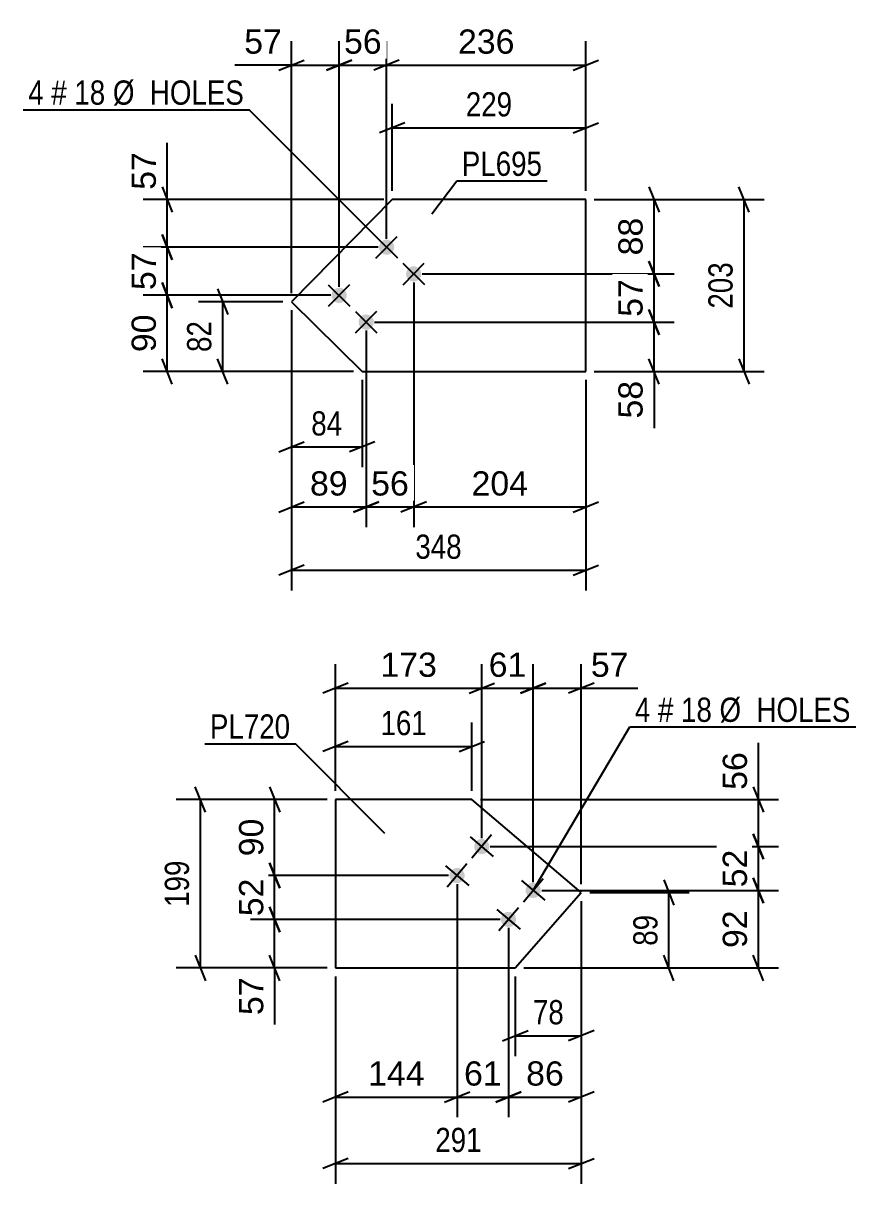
# Model space of a CAD drawing. Header units: millimetres. Extents: x 0 to 594, y 0 to 420.
# Drawn here: x 145.4 to 243.9, y 128.7 to 266 of the extents above; entities that cross this region are included whole.
import ezdxf

# ---------------------------------------------------------------- set-up
doc = ezdxf.new("R2010")
doc.units = ezdxf.units.MM
doc.styles.add('Arial', font='ARIAL.TTF', dxfattribs={"height": 0.2})
doc.styles.add('Arial Narrow', font='ARIALN.TTF', dxfattribs={"height": 0.2})

# ---------------------------------------------------------------- blocks, each defined once
blk = doc.blocks.new('Part-284936067-11427 - 11416')
at = {"color": 2, "linetype": 'Continuous'}
for p, q in [((198.48, 174.17), (182.34, 174.17)), ((182.34, 174.17), (182.34, 154.23)), ((211.42, 163.15), (198.48, 174.17)), ((203.61, 154.23), (211.42, 163.15)), ((182.34, 154.23), (203.61, 154.23))]:
    blk.add_line(p, q, dxfattribs=at)
blk = doc.blocks.new('Bolt-284936067-11422 - 11416')
at = {"linetype": 'Continuous'}
for points in [[(200.32, 168.01, -1), (198.95, 169.17, -1)], [(197.4, 164.58, -1), (196.03, 165.75, -1)], [(206.41, 162.82, -1), (205.04, 163.99, -1)], [(203.49, 159.39, -1), (202.12, 160.56, -1)]]:
    blk.add_hatch(color=1, dxfattribs=at).paths.add_polyline_path(points)
at = {"color": 1, "linetype": 'Continuous'}
for p, q in [((198.26, 169.76), (201, 167.42)), ((200.8, 169.96), (198.47, 167.22)), ((195.35, 166.33), (198.09, 164)), ((197.88, 166.53), (195.55, 163.79)), ((206.89, 164.77), (204.56, 162.03)), ((204.35, 164.57), (207.1, 162.24)), ((201.44, 161.14), (204.18, 158.81)), ((203.97, 161.35), (201.64, 158.61))]:
    blk.add_line(p, q, dxfattribs=at)
blk = doc.blocks.new('Bolt-284936067-11740 - 11734')
at = {"linetype": 'Continuous'}
for points in [[(189.01, 240.12, -1), (187.75, 238.84, -1)], [(192.21, 236.96, -1), (190.95, 235.68, -1)], [(183.39, 234.43, -1), (182.13, 233.14, -1)], [(186.59, 231.27, -1), (185.33, 229.98, -1)]]:
    blk.add_hatch(color=1, dxfattribs=at).paths.add_polyline_path(points)
at = {"color": 1, "linetype": 'Continuous'}
for p, q in [((187.1, 240.74), (189.66, 238.22)), ((187.11, 238.2), (189.64, 240.76)), ((190.3, 237.58), (192.86, 235.06)), ((190.32, 235.04), (192.84, 237.6)), ((181.48, 235.05), (184.04, 232.52)), ((181.49, 232.5), (184.02, 235.07)), ((184.68, 231.89), (187.24, 229.36)), ((184.7, 229.34), (187.23, 231.91))]:
    blk.add_line(p, q, dxfattribs=at)
blk = doc.blocks.new('Part-284936067-11745 - 11734')
at = {"color": 2, "linetype": 'Continuous'}
for p, q in [((189.05, 245.14), (177.11, 233.04)), ((211.95, 245.14), (189.05, 245.14)), ((211.95, 224.79), (211.95, 245.14)), ((177.11, 233.04), (185.47, 224.79)), ((185.47, 224.79), (211.95, 224.79))]:
    blk.add_line(p, q, dxfattribs=at)
blk = doc.blocks.new('StraightDimension-284936067-19338 - 11416')
at = {"color": 7, "linetype": 'Continuous'}
for p, q in [((182.34, 175.17), (182.34, 190.17)), ((199.63, 169.59), (199.63, 190.17)), ((183.84, 187.92), (180.84, 186.72)), ((182.34, 187.32), (199.63, 187.32)), ((198.13, 186.72), (201.13, 187.92))]:
    blk.add_line(p, q, dxfattribs=at)
at = {"color": 0}
blk.add_wipeout([(194.92, 188.07), (194.92, 192.27), (187.05, 192.27), (187.05, 188.07)], dxfattribs=at)
at = {"color": 3, "style": 'Arial'}
blk.add_text('173', height=2.865, dxfattribs=at).set_placement((187.65, 188.67))
blk = doc.blocks.new('StraightDimension-284936067-19403 - 11416')
at = {"color": 7, "linetype": 'Continuous'}
for p, q in [((232.37, 174.17), (232.37, 180.87)), ((232.37, 174.17), (232.37, 180.87)), ((231.77, 175.67), (232.97, 172.67)), ((199.48, 174.17), (234.77, 174.17)), ((232.37, 168.59), (232.37, 174.17)), ((232.97, 167.09), (231.77, 170.09)), ((200.63, 168.59), (234.77, 168.59))]:
    blk.add_line(p, q, dxfattribs=at)
at = {"color": 0}
blk.add_wipeout([(231.62, 180.34), (227.42, 180.34), (227.42, 174.7), (231.62, 174.7)], dxfattribs=at)
at = {"color": 3, "style": 'Arial'}
blk.add_text('56', height=2.865, rotation=90.0002, dxfattribs=at).set_placement((231.02, 175.3))
blk = doc.blocks.new('StraightDimension-284936067-11536 - 11416')
at = {"color": 7, "linetype": 'Continuous'}
for p, q in [((166.94, 172.67), (165.74, 175.67)), ((181.34, 174.17), (163.49, 174.17)), ((166.34, 154.23), (166.34, 174.17)), ((165.74, 155.73), (166.94, 152.73)), ((181.34, 154.23), (163.49, 154.23))]:
    blk.add_line(p, q, dxfattribs=at)
at = {"color": 0}
blk.add_wipeout([(165.59, 167.54), (161.39, 167.54), (161.39, 160.86), (165.59, 160.86)], dxfattribs=at)
at = {"color": 3, "style": 'Arial Narrow'}
blk.add_text('199', height=2.863, rotation=90.0002, dxfattribs=at).set_placement((164.99, 161.46))
blk = doc.blocks.new('StraightDimension-284936067-11429 - 11416')
at = {"color": 7, "linetype": 'Continuous'}
for p, q in [((211.42, 162.15), (211.42, 128.71)), ((182.34, 153.23), (182.34, 128.71)), ((183.84, 131.71), (180.84, 130.51)), ((182.34, 131.11), (211.42, 131.11)), ((209.92, 130.51), (212.92, 131.71))]:
    blk.add_line(p, q, dxfattribs=at)
at = {"color": 0}
blk.add_wipeout([(200.22, 131.86), (200.22, 136.06), (193.54, 136.06), (193.54, 131.86)], dxfattribs=at)
at = {"color": 3, "style": 'Arial Narrow'}
blk.add_text('291', height=2.863, dxfattribs=at).set_placement((194.14, 132.46))
blk = doc.blocks.new('StraightDimension-284936067-11512 - 11416')
at = {"color": 7, "linetype": 'Continuous'}
for p, q in [((182.34, 175.17), (182.34, 183.27)), ((198.48, 175.17), (198.48, 183.27)), ((183.84, 181.02), (180.84, 179.82)), ((182.34, 180.42), (198.48, 180.42)), ((196.98, 179.82), (199.98, 181.02))]:
    blk.add_line(p, q, dxfattribs=at)
at = {"color": 0}
blk.add_wipeout([(193.75, 181.17), (193.75, 185.37), (187.06, 185.37), (187.06, 181.17)], dxfattribs=at)
at = {"color": 3, "style": 'Arial Narrow'}
blk.add_text('161', height=2.863, dxfattribs=at).set_placement((187.66, 181.77))
blk = doc.blocks.new('StraightDimension-284936067-11527 - 11416')
at = {"color": 7, "linetype": 'Continuous'}
for p, q in [((211.42, 162.15), (211.42, 143.82)), ((203.61, 153.23), (203.61, 143.82)), ((202.11, 145.62), (205.11, 146.82)), ((203.61, 146.22), (211.42, 146.22)), ((212.92, 146.82), (209.92, 145.62))]:
    blk.add_line(p, q, dxfattribs=at)
at = {"color": 0}
blk.add_wipeout([(209.94, 146.97), (209.94, 151.17), (205.09, 151.17), (205.09, 146.97)], dxfattribs=at)
at = {"color": 3, "style": 'Arial Narrow'}
blk.add_text('78', height=2.863, dxfattribs=at).set_placement((205.69, 147.57))
blk = doc.blocks.new('StraightDimension-284936067-11541 - 11416')
at = {"color": 7, "linetype": 'Continuous'}
for p, q in [((221.18, 164.65), (222.38, 161.65)), ((212.42, 163.15), (224.18, 163.15)), ((221.78, 154.23), (221.78, 163.15)), ((222.38, 152.73), (221.18, 155.73)), ((204.61, 154.23), (224.18, 154.23))]:
    blk.add_line(p, q, dxfattribs=at)
at = {"color": 0}
blk.add_wipeout([(221.03, 161.12), (216.83, 161.12), (216.83, 156.26), (221.03, 156.26)], dxfattribs=at)
at = {"color": 3, "style": 'Arial Narrow'}
blk.add_text('89', height=2.863, rotation=90.0002, dxfattribs=at).set_placement((220.43, 156.86))
blk = doc.blocks.new('StraightDimension-284936067-19336 - 11416')
at = {"color": 7, "linetype": 'Continuous'}
for p, q in [((205.73, 164.4), (205.73, 190.17)), ((211.42, 164.15), (211.42, 190.17)), ((204.23, 186.72), (207.23, 187.92)), ((205.73, 187.32), (211.42, 187.32)), ((212.92, 187.92), (209.92, 186.72)), ((211.42, 187.32), (218.12, 187.32)), ((211.42, 187.32), (218.12, 187.32))]:
    blk.add_line(p, q, dxfattribs=at)
at = {"color": 0}
blk.add_wipeout([(217.59, 188.07), (217.59, 192.27), (211.95, 192.27), (211.95, 188.07)], dxfattribs=at)
at = {"color": 3, "style": 'Arial'}
blk.add_text('57', height=2.865, dxfattribs=at).set_placement((212.55, 188.67))
blk = doc.blocks.new('StraightDimension-284936067-19337 - 11416')
at = {"color": 7, "linetype": 'Continuous'}
for p, q in [((199.63, 169.59), (199.63, 190.17)), ((205.73, 164.4), (205.73, 190.17)), ((198.13, 186.72), (201.13, 187.92)), ((199.63, 187.32), (205.73, 187.32)), ((207.23, 187.92), (204.23, 186.72))]:
    blk.add_line(p, q, dxfattribs=at)
at = {"color": 0}
blk.add_wipeout([(205.5, 188.07), (205.5, 192.27), (199.86, 192.27), (199.86, 188.07)], dxfattribs=at)
at = {"color": 3, "style": 'Arial'}
blk.add_text('61', height=2.865, dxfattribs=at).set_placement((200.46, 188.67))
blk = doc.blocks.new('StraightDimension-284936067-19359 - 11416')
at = {"color": 7, "linetype": 'Continuous'}
for p, q in [((211.42, 162.15), (211.42, 136.57)), ((202.81, 158.98), (202.81, 136.57)), ((201.31, 138.37), (204.31, 139.57)), ((202.81, 138.97), (211.42, 138.97)), ((212.92, 139.57), (209.92, 138.37))]:
    blk.add_line(p, q, dxfattribs=at)
at = {"color": 0}
blk.add_wipeout([(209.94, 139.72), (209.94, 143.92), (204.29, 143.92), (204.29, 139.72)], dxfattribs=at)
at = {"color": 3, "style": 'Arial'}
blk.add_text('86', height=2.865, dxfattribs=at).set_placement((204.89, 140.32))
blk = doc.blocks.new('StraightDimension-284936067-19360 - 11416')
at = {"color": 7, "linetype": 'Continuous'}
for p, q in [((196.72, 164.16), (196.72, 136.57)), ((202.81, 158.98), (202.81, 136.57)), ((195.22, 138.37), (198.22, 139.57)), ((196.72, 138.97), (202.81, 138.97)), ((204.31, 139.57), (201.31, 138.37))]:
    blk.add_line(p, q, dxfattribs=at)
at = {"color": 0}
blk.add_wipeout([(202.59, 139.72), (202.59, 143.92), (196.94, 143.92), (196.94, 139.72)], dxfattribs=at)
at = {"color": 3, "style": 'Arial'}
blk.add_text('61', height=2.865, dxfattribs=at).set_placement((197.54, 140.32))
blk = doc.blocks.new('StraightDimension-284936067-19361 - 11416')
at = {"color": 7, "linetype": 'Continuous'}
for p, q in [((196.72, 164.16), (196.72, 136.57)), ((182.34, 153.23), (182.34, 136.57)), ((183.84, 139.57), (180.84, 138.37)), ((182.34, 138.97), (196.72, 138.97)), ((195.22, 138.37), (198.22, 139.57))]:
    blk.add_line(p, q, dxfattribs=at)
at = {"color": 0}
blk.add_wipeout([(193.46, 139.72), (193.46, 143.92), (185.59, 143.92), (185.59, 139.72)], dxfattribs=at)
at = {"color": 3, "style": 'Arial'}
blk.add_text('144', height=2.865, dxfattribs=at).set_placement((186.19, 140.32))
blk = doc.blocks.new('StraightDimension-284936067-19382 - 11416')
at = {"color": 7, "linetype": 'Continuous'}
for p, q in [((174.53, 175.67), (175.73, 172.67)), ((181.34, 174.17), (172.28, 174.17)), ((175.13, 165.16), (175.13, 174.17)), ((175.73, 163.66), (174.53, 166.66)), ((195.72, 165.16), (172.28, 165.16))]:
    blk.add_line(p, q, dxfattribs=at)
at = {"color": 0}
blk.add_wipeout([(174.38, 172.49), (170.18, 172.49), (170.18, 166.84), (174.38, 166.84)], dxfattribs=at)
at = {"color": 3, "style": 'Arial'}
blk.add_text('90', height=2.865, rotation=90.0002, dxfattribs=at).set_placement((173.78, 167.44))
blk = doc.blocks.new('StraightDimension-284936067-19383 - 11416')
at = {"color": 7, "linetype": 'Continuous'}
for p, q in [((174.53, 166.66), (175.73, 163.66)), ((195.72, 165.16), (172.28, 165.16)), ((175.13, 159.98), (175.13, 165.16)), ((175.73, 158.48), (174.53, 161.48)), ((201.81, 159.98), (172.28, 159.98))]:
    blk.add_line(p, q, dxfattribs=at)
at = {"color": 0}
blk.add_wipeout([(174.38, 165.39), (170.18, 165.39), (170.18, 159.75), (174.38, 159.75)], dxfattribs=at)
at = {"color": 3, "style": 'Arial'}
blk.add_text('52', height=2.865, rotation=90.0002, dxfattribs=at).set_placement((173.78, 160.35))
blk = doc.blocks.new('StraightDimension-284936067-19384 - 11416')
at = {"color": 7, "linetype": 'Continuous'}
for p, q in [((174.53, 161.48), (175.73, 158.48)), ((201.81, 159.98), (172.28, 159.98)), ((175.13, 154.23), (175.13, 159.98)), ((175.73, 152.73), (174.53, 155.73)), ((181.34, 154.23), (172.28, 154.23)), ((175.13, 154.23), (175.13, 147.53)), ((175.13, 154.23), (175.13, 147.53))]:
    blk.add_line(p, q, dxfattribs=at)
at = {"color": 0}
blk.add_wipeout([(174.38, 153.7), (170.18, 153.7), (170.18, 148.06), (174.38, 148.06)], dxfattribs=at)
at = {"color": 3, "style": 'Arial'}
blk.add_text('57', height=2.865, rotation=90.0002, dxfattribs=at).set_placement((173.78, 148.66))
blk = doc.blocks.new('StraightDimension-284936067-19404 - 11416')
at = {"color": 7, "linetype": 'Continuous'}
for p, q in [((231.77, 170.09), (232.97, 167.09)), ((200.63, 168.59), (234.77, 168.59)), ((232.37, 163.4), (232.37, 168.59)), ((232.97, 161.9), (231.77, 164.9)), ((206.73, 163.4), (234.77, 163.4))]:
    blk.add_line(p, q, dxfattribs=at)
at = {"color": 0}
blk.add_wipeout([(231.62, 168.82), (227.42, 168.82), (227.42, 163.17), (231.62, 163.17)], dxfattribs=at)
at = {"color": 3, "style": 'Arial'}
blk.add_text('52', height=2.865, rotation=90.0002, dxfattribs=at).set_placement((231.02, 163.77))
blk = doc.blocks.new('StraightDimension-284936067-19405 - 11416')
at = {"color": 7, "linetype": 'Continuous'}
for p, q in [((231.77, 164.9), (232.97, 161.9)), ((206.73, 163.4), (234.77, 163.4)), ((232.37, 154.23), (232.37, 163.4)), ((232.97, 152.73), (231.77, 155.73)), ((204.61, 154.23), (234.77, 154.23))]:
    blk.add_line(p, q, dxfattribs=at)
at = {"color": 0}
blk.add_wipeout([(231.62, 161.64), (227.42, 161.64), (227.42, 155.99), (231.62, 155.99)], dxfattribs=at)
at = {"color": 3, "style": 'Arial'}
blk.add_text('92', height=2.865, rotation=90.0002, dxfattribs=at).set_placement((231.02, 156.59))
blk = doc.blocks.new('StraightDimension-284936067-11865 - 11734')
at = {"color": 7, "linetype": 'Continuous'}
for p, q in [((189.05, 246.14), (189.05, 256.45)), ((211.95, 246.14), (211.95, 256.45)), ((190.55, 254.2), (187.55, 253)), ((210.45, 253), (213.45, 254.2)), ((189.05, 253.6), (211.95, 253.6))]:
    blk.add_line(p, q, dxfattribs=at)
at = {"color": 0}
blk.add_wipeout([(203.84, 254.35), (203.84, 258.55), (197.15, 258.55), (197.15, 254.35)], dxfattribs=at)
at = {"color": 3, "style": 'Arial Narrow'}
blk.add_text('229', height=2.863, dxfattribs=at).set_placement((197.75, 254.95))
blk = doc.blocks.new('StraightDimension-284936067-11884 - 11734')
at = {"color": 7, "linetype": 'Continuous'}
for p, q in [((231.27, 243.64), (230.07, 246.64)), ((212.95, 245.14), (233.07, 245.14)), ((230.67, 224.79), (230.67, 245.14)), ((230.07, 226.29), (231.27, 223.29)), ((212.95, 224.79), (233.07, 224.79))]:
    blk.add_line(p, q, dxfattribs=at)
at = {"color": 0}
blk.add_wipeout([(229.92, 238.31), (225.72, 238.31), (225.72, 231.62), (229.92, 231.62)], dxfattribs=at)
at = {"color": 3, "style": 'Arial Narrow'}
blk.add_text('203', height=2.863, rotation=90.0002, dxfattribs=at).set_placement((229.32, 232.22))
blk = doc.blocks.new('StraightDimension-284936067-11854 - 11734')
at = {"color": 7, "linetype": 'Continuous'}
for p, q in [((177.11, 232.04), (177.11, 213.46)), ((185.47, 223.79), (185.47, 213.46)), ((175.61, 215.26), (178.61, 216.46)), ((177.11, 215.86), (185.47, 215.86)), ((186.97, 216.46), (183.97, 215.26))]:
    blk.add_line(p, q, dxfattribs=at)
at = {"color": 0}
blk.add_wipeout([(183.72, 216.61), (183.72, 220.81), (178.86, 220.81), (178.86, 216.61)], dxfattribs=at)
at = {"color": 3, "style": 'Arial Narrow'}
blk.add_text('84', height=2.863, dxfattribs=at).set_placement((179.46, 217.21))
blk = doc.blocks.new('StraightDimension-284936067-11747 - 11734')
at = {"color": 7, "linetype": 'Continuous'}
for p, q in [((177.11, 232.04), (177.11, 198.88)), ((211.95, 223.79), (211.95, 198.88)), ((178.61, 201.88), (175.61, 200.68)), ((210.45, 200.68), (213.45, 201.88)), ((177.11, 201.28), (211.95, 201.28))]:
    blk.add_line(p, q, dxfattribs=at)
at = {"color": 0}
blk.add_wipeout([(197.87, 202.03), (197.87, 206.23), (191.18, 206.23), (191.18, 202.03)], dxfattribs=at)
at = {"color": 3, "style": 'Arial Narrow'}
blk.add_text('348', height=2.863, dxfattribs=at).set_placement((191.78, 202.63))
blk = doc.blocks.new('StraightDimension-284936067-11889 - 11734')
at = {"color": 7, "linetype": 'Continuous'}
for p, q in [((168.38, 234.54), (169.58, 231.54)), ((176.11, 233.04), (166.13, 233.04)), ((168.98, 224.79), (168.98, 233.04)), ((169.58, 223.29), (168.38, 226.29)), ((184.47, 224.79), (166.13, 224.79))]:
    blk.add_line(p, q, dxfattribs=at)
at = {"color": 0}
blk.add_wipeout([(168.23, 231.34), (164.03, 231.34), (164.03, 226.49), (168.23, 226.49)], dxfattribs=at)
at = {"color": 3, "style": 'Arial Narrow'}
blk.add_text('82', height=2.863, rotation=90.0002, dxfattribs=at).set_placement((167.63, 227.09))
blk = doc.blocks.new('StraightDimension-284936067-19199 - 11734')
at = {"color": 7, "linetype": 'Continuous'}
for p, q in [((188.38, 240.48), (188.38, 263.87)), ((211.95, 246.14), (211.95, 263.87)), ((189.88, 261.62), (186.88, 260.42)), ((188.38, 261.02), (211.95, 261.02)), ((210.45, 260.42), (213.45, 261.62))]:
    blk.add_line(p, q, dxfattribs=at)
at = {"color": 0}
blk.add_wipeout([(204.1, 261.77), (204.1, 265.97), (196.23, 265.97), (196.23, 261.77)], dxfattribs=at)
at = {"color": 3, "style": 'Arial'}
blk.add_text('236', height=2.865, dxfattribs=at).set_placement((196.83, 262.37))
blk = doc.blocks.new('StraightDimension-284936067-19200 - 11734')
at = {"color": 7, "linetype": 'Continuous'}
for p, q in [((182.76, 234.79), (182.76, 263.87)), ((188.38, 240.48), (188.38, 263.87)), ((181.26, 260.42), (184.26, 261.62)), ((182.76, 261.02), (188.38, 261.02)), ((189.88, 261.62), (186.88, 260.42))]:
    blk.add_line(p, q, dxfattribs=at)
at = {"color": 0}
blk.add_wipeout([(188.39, 261.77), (188.39, 265.97), (182.74, 265.97), (182.74, 261.77)], dxfattribs=at)
at = {"color": 3, "style": 'Arial'}
blk.add_text('56', height=2.865, dxfattribs=at).set_placement((183.34, 262.37))
blk = doc.blocks.new('StraightDimension-284936067-19201 - 11734')
at = {"color": 7, "linetype": 'Continuous'}
for p, q in [((177.11, 234.04), (177.11, 263.87)), ((182.76, 234.79), (182.76, 263.87)), ((177.11, 261.02), (170.41, 261.02)), ((177.11, 261.02), (170.41, 261.02)), ((175.61, 260.42), (178.61, 261.62)), ((177.11, 261.02), (182.76, 261.02)), ((184.26, 261.62), (181.26, 260.42))]:
    blk.add_line(p, q, dxfattribs=at)
at = {"color": 0}
blk.add_wipeout([(176.58, 261.77), (176.58, 265.97), (170.93, 265.97), (170.93, 261.77)], dxfattribs=at)
at = {"color": 3, "style": 'Arial'}
blk.add_text('57', height=2.865, dxfattribs=at).set_placement((171.53, 262.37))
blk = doc.blocks.new('StraightDimension-284936067-19239 - 11734')
at = {"color": 7, "linetype": 'Continuous'}
for p, q in [((162.42, 245.14), (162.42, 251.84)), ((162.42, 245.14), (162.42, 251.84)), ((161.82, 246.64), (163.02, 243.64)), ((188.05, 245.14), (159.57, 245.14)), ((162.42, 239.48), (162.42, 245.14)), ((163.02, 237.98), (161.82, 240.98)), ((187.38, 239.48), (159.57, 239.48))]:
    blk.add_line(p, q, dxfattribs=at)
at = {"color": 0}
blk.add_wipeout([(161.67, 251.31), (157.47, 251.31), (157.47, 245.67), (161.67, 245.67)], dxfattribs=at)
at = {"color": 3, "style": 'Arial'}
blk.add_text('57', height=2.865, rotation=90.0002, dxfattribs=at).set_placement((161.07, 246.27))
blk = doc.blocks.new('StraightDimension-284936067-19240 - 11734')
at = {"color": 7, "linetype": 'Continuous'}
for p, q in [((161.82, 240.98), (163.02, 237.98)), ((187.38, 239.48), (159.57, 239.48)), ((162.42, 233.79), (162.42, 239.48)), ((163.02, 232.29), (161.82, 235.29)), ((181.76, 233.79), (159.57, 233.79))]:
    blk.add_line(p, q, dxfattribs=at)
at = {"color": 0}
blk.add_wipeout([(161.67, 239.46), (157.47, 239.46), (157.47, 233.81), (161.67, 233.81)], dxfattribs=at)
at = {"color": 3, "style": 'Arial'}
blk.add_text('57', height=2.865, rotation=90.0002, dxfattribs=at).set_placement((161.07, 234.41))
blk = doc.blocks.new('StraightDimension-284936067-19241 - 11734')
at = {"color": 7, "linetype": 'Continuous'}
for p, q in [((161.82, 235.29), (163.02, 232.29)), ((181.76, 233.79), (159.57, 233.79)), ((162.42, 224.79), (162.42, 233.79)), ((163.02, 223.29), (161.82, 226.29)), ((184.47, 224.79), (159.57, 224.79))]:
    blk.add_line(p, q, dxfattribs=at)
at = {"color": 0}
blk.add_wipeout([(161.67, 232.11), (157.47, 232.11), (157.47, 226.46), (161.67, 226.46)], dxfattribs=at)
at = {"color": 3, "style": 'Arial'}
blk.add_text('90', height=2.865, rotation=90.0002, dxfattribs=at).set_placement((161.07, 227.07))
blk = doc.blocks.new('StraightDimension-284936067-19270 - 11734')
at = {"color": 7, "linetype": 'Continuous'}
for p, q in [((219.42, 246.64), (220.62, 243.64)), ((212.95, 245.14), (222.42, 245.14)), ((220.02, 236.32), (220.02, 245.14)), ((220.62, 234.82), (219.42, 237.82)), ((192.58, 236.32), (222.42, 236.32))]:
    blk.add_line(p, q, dxfattribs=at)
at = {"color": 0}
blk.add_wipeout([(219.27, 243.55), (215.07, 243.55), (215.07, 237.91), (219.27, 237.91)], dxfattribs=at)
at = {"color": 3, "style": 'Arial'}
blk.add_text('88', height=2.865, rotation=90.0002, dxfattribs=at).set_placement((218.67, 238.51))
blk = doc.blocks.new('StraightDimension-284936067-19271 - 11734')
at = {"color": 7, "linetype": 'Continuous'}
for p, q in [((219.42, 237.82), (220.62, 234.82)), ((192.58, 236.32), (222.42, 236.32)), ((220.02, 230.62), (220.02, 236.32)), ((220.62, 229.12), (219.42, 232.12)), ((186.96, 230.62), (222.42, 230.62))]:
    blk.add_line(p, q, dxfattribs=at)
at = {"color": 0}
blk.add_wipeout([(219.27, 236.3), (215.07, 236.3), (215.07, 230.65), (219.27, 230.65)], dxfattribs=at)
at = {"color": 3, "style": 'Arial'}
blk.add_text('57', height=2.865, rotation=90.0002, dxfattribs=at).set_placement((218.67, 231.25))
blk = doc.blocks.new('StraightDimension-284936067-19272 - 11734')
at = {"color": 7, "linetype": 'Continuous'}
for p, q in [((219.42, 232.12), (220.62, 229.12)), ((186.96, 230.62), (222.42, 230.62)), ((220.02, 224.79), (220.02, 230.62)), ((220.62, 223.29), (219.42, 226.29)), ((212.95, 224.79), (222.42, 224.79)), ((220.02, 224.79), (220.02, 218.09)), ((220.02, 224.79), (220.02, 218.09))]:
    blk.add_line(p, q, dxfattribs=at)
at = {"color": 0}
blk.add_wipeout([(219.27, 224.27), (215.07, 224.27), (215.07, 218.62), (219.27, 218.62)], dxfattribs=at)
at = {"color": 3, "style": 'Arial'}
blk.add_text('58', height=2.865, rotation=90.0002, dxfattribs=at).set_placement((218.67, 219.22))
blk = doc.blocks.new('StraightDimension-284936067-19291 - 11734')
at = {"color": 7, "linetype": 'Continuous'}
for p, q in [((191.58, 235.32), (191.58, 206.36)), ((211.95, 223.79), (211.95, 206.36)), ((193.08, 209.36), (190.08, 208.16)), ((191.58, 208.76), (211.95, 208.76)), ((210.45, 208.16), (213.45, 209.36))]:
    blk.add_line(p, q, dxfattribs=at)
at = {"color": 0}
blk.add_wipeout([(205.7, 209.51), (205.7, 213.71), (197.83, 213.71), (197.83, 209.51)], dxfattribs=at)
at = {"color": 3, "style": 'Arial'}
blk.add_text('204', height=2.865, dxfattribs=at).set_placement((198.43, 210.11))
blk = doc.blocks.new('StraightDimension-284936067-19292 - 11734')
at = {"color": 7, "linetype": 'Continuous'}
for p, q in [((191.58, 235.32), (191.58, 206.36)), ((185.96, 229.62), (185.96, 206.36)), ((184.46, 208.16), (187.46, 209.36)), ((185.96, 208.76), (191.58, 208.76)), ((193.08, 209.36), (190.08, 208.16))]:
    blk.add_line(p, q, dxfattribs=at)
at = {"color": 0}
blk.add_wipeout([(191.6, 209.51), (191.6, 213.71), (185.95, 213.71), (185.95, 209.51)], dxfattribs=at)
at = {"color": 3, "style": 'Arial'}
blk.add_text('56', height=2.865, dxfattribs=at).set_placement((186.55, 210.11))
blk = doc.blocks.new('StraightDimension-284936067-19293 - 11734')
at = {"color": 7, "linetype": 'Continuous'}
for p, q in [((177.11, 232.04), (177.11, 206.36)), ((185.96, 229.62), (185.96, 206.36)), ((175.61, 208.16), (178.61, 209.36)), ((177.11, 208.76), (185.96, 208.76)), ((187.46, 209.36), (184.46, 208.16))]:
    blk.add_line(p, q, dxfattribs=at)
at = {"color": 0}
blk.add_wipeout([(184.36, 209.51), (184.36, 213.71), (178.71, 213.71), (178.71, 209.51)], dxfattribs=at)
at = {"color": 3, "style": 'Arial'}
blk.add_text('89', height=2.865, dxfattribs=at).set_placement((179.31, 210.11))
blk = doc.blocks.new('Mark-284936067-11418 - 11416')
at = {"color": 0}
for points in [[(219.59, 183.34), (219.59, 186.34), (217.76, 186.34), (217.76, 183.34)], [(222.32, 183.34), (222.32, 186.34), (220.49, 186.34), (220.49, 183.34)], [(226.87, 183.34), (226.87, 186.34), (223.22, 186.34), (223.22, 183.34)], [(243.3, 183.34), (243.3, 186.34), (227.77, 186.34), (227.77, 183.34)]]:
    blk.add_wipeout(points, dxfattribs=at)
for points in [[(219.59, 183.34), (219.59, 186.34), (217.76, 186.34), (217.76, 183.34)], [(222.32, 183.34), (222.32, 186.34), (220.49, 186.34), (220.49, 183.34)], [(226.87, 183.34), (226.87, 186.34), (223.22, 186.34), (223.22, 183.34)], [(243.3, 183.34), (243.3, 186.34), (227.77, 186.34), (227.77, 183.34)]]:
    blk.add_wipeout(points, dxfattribs=at)
at = {"color": 7, "linetype": 'Continuous'}
for p, q in [((205.73, 163.4), (217.16, 182.74)), ((217.16, 182.74), (243.9, 182.74))]:
    blk.add_line(p, q, dxfattribs=at)
at = {"color": 3, "style": 'Arial Narrow'}
for s, height, p in [('4', 2.86, (217.76, 183.34)), ('#', 2.86, (220.49, 183.34)), ('18', 2.863, (223.22, 183.34)), ('Ø  HOLES', 2.863, (227.77, 183.34))]:
    blk.add_text(s, height=height, dxfattribs=at).set_placement(p)
blk = doc.blocks.new('Mark-284936067-11423 - 11416')
at = {"color": 0}
blk.add_wipeout([(176.98, 181.36), (176.98, 184.36), (167.47, 184.36), (167.47, 181.36)], dxfattribs=at)
blk.add_wipeout([(176.98, 181.36), (176.98, 184.36), (167.47, 184.36), (167.47, 181.36)], dxfattribs=at)
at = {"color": 30, "linetype": 'Continuous'}
for p in [(166.87, 180.76), (188.18, 170.15)]:
    blk.add_line(p, (177.58, 180.76), dxfattribs=at)
at = {"color": 3, "style": 'Arial Narrow'}
blk.add_text('PL720', height=2.863, dxfattribs=at).set_placement((167.47, 181.36))
blk = doc.blocks.new('Mark-284936067-11736 - 11734')
at = {"color": 0}
for points in [[(147.8, 256.34), (147.8, 259.34), (145.97, 259.34), (145.97, 256.34)], [(150.53, 256.34), (150.53, 259.34), (148.7, 259.34), (148.7, 256.34)], [(155.09, 256.34), (155.09, 259.34), (151.43, 259.34), (151.43, 256.34)], [(171.51, 256.34), (171.51, 259.34), (155.99, 259.34), (155.99, 256.34)]]:
    blk.add_wipeout(points, dxfattribs=at)
for points in [[(147.8, 256.34), (147.8, 259.34), (145.97, 259.34), (145.97, 256.34)], [(150.53, 256.34), (150.53, 259.34), (148.7, 259.34), (148.7, 256.34)], [(155.09, 256.34), (155.09, 259.34), (151.43, 259.34), (151.43, 256.34)], [(171.51, 256.34), (171.51, 259.34), (155.99, 259.34), (155.99, 256.34)]]:
    blk.add_wipeout(points, dxfattribs=at)
at = {"color": 7, "linetype": 'Continuous'}
for p in [(145.37, 255.74), (188.38, 239.48)]:
    blk.add_line(p, (172.11, 255.74), dxfattribs=at)
at = {"color": 3, "style": 'Arial Narrow'}
for s, height, p in [('4', 2.86, (145.97, 256.34)), ('#', 2.86, (148.7, 256.34)), ('18', 2.863, (151.43, 256.34)), ('Ø  HOLES', 2.863, (155.99, 256.34))]:
    blk.add_text(s, height=height, dxfattribs=at).set_placement(p)
blk = doc.blocks.new('Mark-284936067-11741 - 11734')
at = {"color": 0}
blk.add_wipeout([(206.78, 247.92), (206.78, 250.92), (197.28, 250.92), (197.28, 247.92)], dxfattribs=at)
blk.add_wipeout([(206.78, 247.92), (206.78, 250.92), (197.28, 250.92), (197.28, 247.92)], dxfattribs=at)
at = {"color": 30, "linetype": 'Continuous'}
for p, q in [((193.73, 243.44), (196.68, 247.32)), ((196.68, 247.32), (207.38, 247.32))]:
    blk.add_line(p, q, dxfattribs=at)
at = {"color": 3, "style": 'Arial Narrow'}
blk.add_text('PL695', height=2.863, dxfattribs=at).set_placement((197.28, 247.92))

msp = doc.modelspace()

# ---------------------------------------------------------------- block references
for name in ['StraightDimension-284936067-11865 - 11734', 'Part-284936067-11745 - 11734', 'Bolt-284936067-11740 - 11734', 'Part-284936067-11427 - 11416', 'Bolt-284936067-11422 - 11416']:
    msp.add_blockref(name, (0, 0))

# ---------------------------------------------------------------- next in the draw order: block references
for name in ['StraightDimension-284936067-11884 - 11734', 'StraightDimension-284936067-11854 - 11734', 'StraightDimension-284936067-19338 - 11416']:
    msp.add_blockref(name, (0, 0))

# ---------------------------------------------------------------- next in the draw order: block references
for name in ['StraightDimension-284936067-19199 - 11734', 'StraightDimension-284936067-11747 - 11734', 'StraightDimension-284936067-19403 - 11416', 'StraightDimension-284936067-11536 - 11416']:
    msp.add_blockref(name, (0, 0))

# ---------------------------------------------------------------- next in the draw order: block references
for name in ['StraightDimension-284936067-19270 - 11734', 'StraightDimension-284936067-11889 - 11734', 'StraightDimension-284936067-11512 - 11416', 'StraightDimension-284936067-11429 - 11416']:
    msp.add_blockref(name, (0, 0))

# ---------------------------------------------------------------- next in the draw order: block references
for name in ['StraightDimension-284936067-19200 - 11734', 'Mark-284936067-11741 - 11734', 'StraightDimension-284936067-11527 - 11416']:
    msp.add_blockref(name, (0, 0))

# ---------------------------------------------------------------- next in the draw order: block references
for name in ['StraightDimension-284936067-19201 - 11734', 'StraightDimension-284936067-11541 - 11416']:
    msp.add_blockref(name, (0, 0))

# ---------------------------------------------------------------- next in the draw order: block references
for name in ['StraightDimension-284936067-19239 - 11734', 'StraightDimension-284936067-19336 - 11416', 'StraightDimension-284936067-19359 - 11416']:
    msp.add_blockref(name, (0, 0))

# ---------------------------------------------------------------- next in the draw order: block references
for name in ['StraightDimension-284936067-19240 - 11734', 'StraightDimension-284936067-19337 - 11416']:
    msp.add_blockref(name, (0, 0))

# ---------------------------------------------------------------- next in the draw order: block references
for name in ['Mark-284936067-11736 - 11734', 'StraightDimension-284936067-19271 - 11734', 'StraightDimension-284936067-19241 - 11734', 'StraightDimension-284936067-19360 - 11416']:
    msp.add_blockref(name, (0, 0))

# ---------------------------------------------------------------- next in the draw order: block references
for name in ['StraightDimension-284936067-19272 - 11734', 'StraightDimension-284936067-19361 - 11416']:
    msp.add_blockref(name, (0, 0))

# ---------------------------------------------------------------- next in the draw order: block references
for name in ['StraightDimension-284936067-19291 - 11734', 'StraightDimension-284936067-19382 - 11416']:
    msp.add_blockref(name, (0, 0))

# ---------------------------------------------------------------- next in the draw order: block references
for name in ['StraightDimension-284936067-19292 - 11734', 'Mark-284936067-11423 - 11416', 'StraightDimension-284936067-19383 - 11416']:
    msp.add_blockref(name, (0, 0))

# ---------------------------------------------------------------- next in the draw order: block references
for name in ['StraightDimension-284936067-19293 - 11734', 'StraightDimension-284936067-19384 - 11416']:
    msp.add_blockref(name, (0, 0))

# ---------------------------------------------------------------- next in the draw order: block references
msp.add_blockref('StraightDimension-284936067-19404 - 11416', (0, 0))

# ---------------------------------------------------------------- next in the draw order: block references
msp.add_blockref('StraightDimension-284936067-19405 - 11416', (0, 0))

# ---------------------------------------------------------------- next in the draw order: block references
msp.add_blockref('Mark-284936067-11418 - 11416', (0, 0))

doc.saveas('drawing.dxf')
